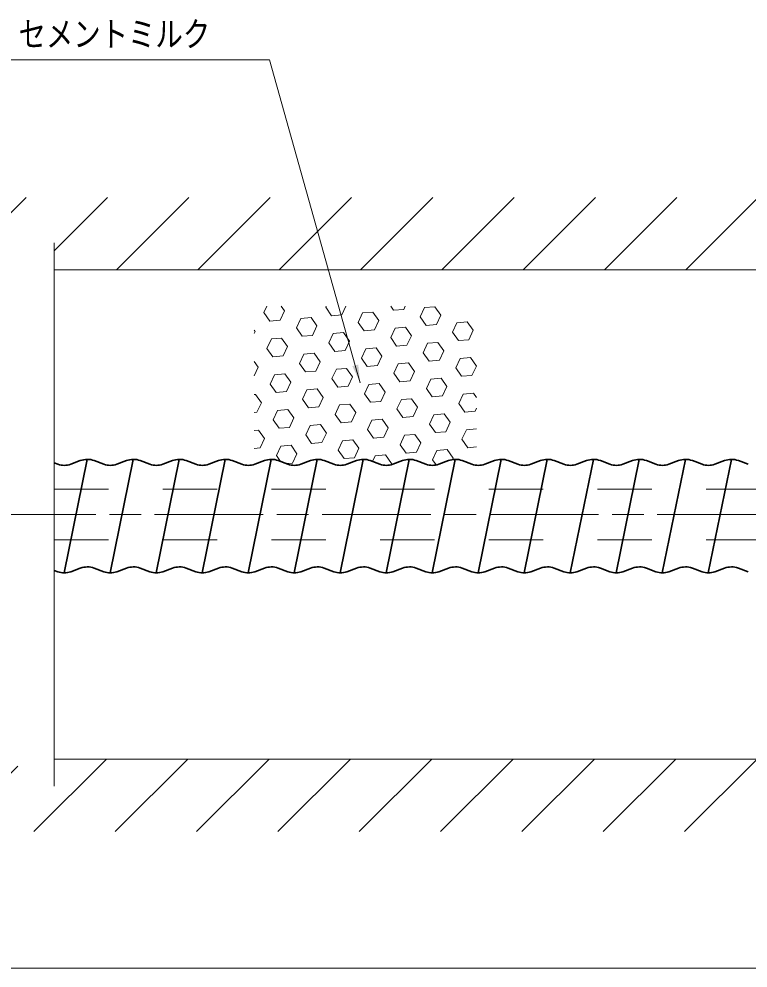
# Model space of a CAD drawing. Units: millimetres at full size, sheet at 1:2.5; details may follow other scales. Extents: x 2099 to 3779, y 1055 to 2257.
# Drawn here: x 3180.6 to 3381.9, y 1750.8 to 2012.8 of the extents above; entities that cross this region are included whole.
import ezdxf
from ezdxf.enums import TextEntityAlignment as Align

# ---------------------------------------------------------------- set-up
doc = ezdxf.new("R2010")
doc.units = ezdxf.units.MM
doc.header["$LTSCALE"] = 2.5
doc.linetypes.add('CHAIN', pattern=[18.5, 12, -1.5, 3.5, -1.5])
doc.linetypes.add('DASHED_SPACED', pattern=[12, 6, -6])
for name, color, linetype, lineweight in [('1外形線', 7, 'Continuous', 35), ('2細い実線', 3, 'Continuous', 20), ('3隠れ線', 2, 'DASHED_SPACED', 13), ('4中心線', 1, 'CHAIN', 15), ('6寸法線', 4, 'Continuous', 13)]:
    doc.layers.add(name, color=color, linetype=linetype, lineweight=lineweight)
doc.styles.add('ＭＳ Ｐゴシック', font='')
doc.styles.get('ＭＳ Ｐゴシック').set_extended_font_data('MS PGothic')

# ---------------------------------------------------------------- blocks, each defined once
blk = doc.blocks.new('filled_arrow')
at = {"color": 0, "linetype": 'Continuous', "lineweight": -2}
blk.add_solid([(7.5, 1.25), (0, 0), (7.5, -1.25)], dxfattribs=at)

msp = doc.modelspace()

# ---------------------------------------------------------------- hatches: boundary and pattern name
at = {"layer": '2細い実線', "lineweight": 13}
h = msp.add_hatch(dxfattribs=at)
h.set_pattern_fill('USER', color=256, style=0, pattern_type=2)
h.set_pattern_definition([(45, (2633.764, 1998.384), (-11.22532, 11.22532), [])])
h.paths.add_polyline_path([(2505.957, 1943.508), (2505.957, 1963.508), (3640.046, 1963.508), (3640.046, 1943.508), (3190.306, 1943.508), (3190.306, 1951.008), (3180.306, 1951.008), (3180.306, 1943.508)])
h = msp.add_hatch(dxfattribs=at)
h.set_pattern_fill('USER', color=256, style=0, pattern_type=2)
h.set_pattern_definition([(45, (2633.764, 1978.384), (-11.22532, 11.22532), [])])
h.paths.add_polyline_path([(2506.128, 1788.509), (2506.063, 1808.508), (3180.306, 1808.508), (3180.306, 1801.008), (3190.306, 1801.008), (3190.306, 1808.508), (3640.046, 1808.508), (3640.046, 1788.509)])

# ---------------------------------------------------------------- linework, layer by layer
at = {"layer": '1外形線'}
for p, q in [((3190.306, 1890.281), (3191.367, 1889.864)), ((3199.474, 1891.222), (3193.113, 1859.882)), ((3194.904, 1889.864), (3197.568, 1890.903)), ((3201.405, 1890.911), (3204.067, 1889.864)), ((3212.163, 1891.222), (3205.813, 1859.882)), ((3207.604, 1889.864), (3210.268, 1890.903)), ((3214.105, 1890.911), (3216.767, 1889.864)), ((3224.863, 1891.222), (3218.513, 1859.882)), ((3220.304, 1889.864), (3222.968, 1890.903)), ((3226.805, 1890.911), (3229.467, 1889.864)), ((3237.574, 1891.222), (3231.213, 1859.882)), ((3233.004, 1889.864), (3235.668, 1890.903)), ((3239.505, 1890.911), (3242.167, 1889.864)), ((3250.263, 1891.222), (3243.913, 1859.882)), ((3245.704, 1889.864), (3248.368, 1890.903)), ((3252.205, 1890.911), (3254.867, 1889.864)), ((3262.974, 1891.222), (3256.613, 1859.882)), ((3258.404, 1889.864), (3261.068, 1890.903)), ((3264.905, 1890.911), (3267.567, 1889.864)), ((3275.663, 1891.222), (3269.313, 1859.882)), ((3271.104, 1889.864), (3273.768, 1890.903)), ((3277.605, 1890.911), (3280.267, 1889.864)), ((3288.374, 1891.222), (3282.013, 1859.882)), ((3283.804, 1889.864), (3286.468, 1890.903)), ((3290.305, 1890.911), (3292.967, 1889.864)), ((3301.063, 1891.222), (3294.713, 1859.882)), ((3296.504, 1889.864), (3299.168, 1890.903)), ((3303.005, 1890.911), (3305.667, 1889.864)), ((3313.774, 1891.222), (3307.413, 1859.882)), ((3309.204, 1889.864), (3311.868, 1890.903)), ((3315.705, 1890.911), (3318.367, 1889.864)), ((3326.463, 1891.222), (3320.113, 1859.882)), ((3321.904, 1889.864), (3324.568, 1890.903)), ((3328.405, 1890.911), (3331.067, 1889.864)), ((3339.174, 1891.222), (3332.813, 1859.882)), ((3334.604, 1889.864), (3337.268, 1890.903)), ((3341.105, 1890.911), (3343.767, 1889.864)), ((3351.863, 1891.222), (3345.513, 1859.882)), ((3347.304, 1889.864), (3349.968, 1890.903)), ((3353.805, 1890.911), (3356.467, 1889.864)), ((3364.574, 1891.222), (3358.213, 1859.882)), ((3360.004, 1889.864), (3362.668, 1890.903)), ((3366.505, 1890.911), (3369.167, 1889.864)), ((3377.263, 1891.222), (3370.913, 1859.882)), ((3372.704, 1889.864), (3375.368, 1890.903)), ((3379.205, 1890.911), (3381.867, 1889.864)), ((3190.306, 1860.591), (3191.367, 1860.174)), ((3194.904, 1860.174), (3197.568, 1861.213)), ((3201.405, 1861.221), (3204.067, 1860.174)), ((3207.604, 1860.174), (3210.268, 1861.213)), ((3214.105, 1861.221), (3216.767, 1860.174)), ((3220.304, 1860.174), (3222.968, 1861.213)), ((3226.805, 1861.221), (3229.467, 1860.174)), ((3233.004, 1860.174), (3235.668, 1861.213)), ((3239.505, 1861.221), (3242.167, 1860.174)), ((3245.704, 1860.174), (3248.368, 1861.213)), ((3252.205, 1861.221), (3254.867, 1860.174)), ((3258.404, 1860.174), (3261.068, 1861.213)), ((3264.905, 1861.221), (3267.567, 1860.174)), ((3271.104, 1860.174), (3273.768, 1861.213)), ((3277.605, 1861.221), (3280.267, 1860.174)), ((3283.804, 1860.174), (3286.468, 1861.213)), ((3290.305, 1861.221), (3292.967, 1860.174)), ((3296.504, 1860.174), (3299.168, 1861.213)), ((3303.005, 1861.221), (3305.667, 1860.174)), ((3309.204, 1860.174), (3311.868, 1861.213)), ((3315.705, 1861.221), (3318.367, 1860.174)), ((3321.904, 1860.174), (3324.568, 1861.213)), ((3328.405, 1861.221), (3331.067, 1860.174)), ((3334.604, 1860.174), (3337.268, 1861.213)), ((3341.105, 1861.221), (3343.767, 1860.174)), ((3347.304, 1860.174), (3349.968, 1861.213)), ((3353.805, 1861.221), (3356.467, 1860.174)), ((3360.004, 1860.174), (3362.668, 1861.213)), ((3366.505, 1861.221), (3369.167, 1860.174)), ((3372.704, 1860.174), (3375.368, 1861.213)), ((3379.205, 1861.221), (3381.867, 1860.174))]:
    msp.add_line(p, q, dxfattribs=at)
for centre, radius, start, end in [((3193.136, 1895.072), 5.5, 251.24295, 288.75705), ((3199.497, 1885.222), 6, 71.46161, 108.75705), ((3205.836, 1895.072), 5.5, 251.24295, 288.75705), ((3212.197, 1885.222), 6, 71.46161, 108.75705), ((3218.536, 1895.072), 5.5, 251.24295, 288.75705), ((3224.897, 1885.222), 6, 71.46161, 108.75705), ((3231.236, 1895.072), 5.5, 251.24295, 288.75705), ((3237.597, 1885.222), 6, 71.46161, 108.75705), ((3243.936, 1895.072), 5.5, 251.24295, 288.75705), ((3250.297, 1885.222), 6, 71.46161, 108.75705), ((3256.636, 1895.072), 5.5, 251.24295, 288.75705), ((3262.997, 1885.222), 6, 71.46161, 108.75705), ((3269.336, 1895.072), 5.5, 251.24295, 288.75705), ((3275.697, 1885.222), 6, 71.46161, 108.75705), ((3282.036, 1895.072), 5.5, 251.24295, 288.75705), ((3288.397, 1885.222), 6, 71.46161, 108.75705), ((3294.736, 1895.072), 5.5, 251.24295, 288.75705), ((3301.097, 1885.222), 6, 71.46161, 108.75705), ((3307.436, 1895.072), 5.5, 251.24295, 288.75705), ((3313.797, 1885.222), 6, 71.46161, 108.75705), ((3320.136, 1895.072), 5.5, 251.24295, 288.75705), ((3326.497, 1885.222), 6, 71.46161, 108.75705), ((3332.836, 1895.072), 5.5, 251.24295, 288.75705), ((3339.197, 1885.222), 6, 71.46161, 108.75705), ((3345.536, 1895.072), 5.5, 251.24295, 288.75705), ((3351.897, 1885.222), 6, 71.46161, 108.75705), ((3358.236, 1895.072), 5.5, 251.24295, 288.75705), ((3364.597, 1885.222), 6, 71.46161, 108.75705), ((3370.936, 1895.072), 5.5, 251.24295, 288.75705), ((3377.297, 1885.222), 6, 71.46161, 108.75705), ((3193.136, 1865.382), 5.5, 251.24295, 288.75705), ((3199.497, 1855.532), 6, 71.46161, 108.75705), ((3205.836, 1865.382), 5.5, 251.24295, 288.75705), ((3212.197, 1855.532), 6, 71.46161, 108.75705), ((3218.536, 1865.382), 5.5, 251.24295, 288.75705), ((3224.897, 1855.532), 6, 71.46161, 108.75705), ((3231.236, 1865.382), 5.5, 251.24295, 288.75705), ((3237.597, 1855.532), 6, 71.46161, 108.75705), ((3243.936, 1865.382), 5.5, 251.24295, 288.75705), ((3250.297, 1855.532), 6, 71.46161, 108.75705), ((3256.636, 1865.382), 5.5, 251.24295, 288.75705), ((3262.997, 1855.532), 6, 71.46161, 108.75705), ((3269.336, 1865.382), 5.5, 251.24295, 288.75705), ((3275.697, 1855.532), 6, 71.46161, 108.75705), ((3282.036, 1865.382), 5.5, 251.24295, 288.75705), ((3288.397, 1855.532), 6, 71.46161, 108.75705), ((3294.736, 1865.382), 5.5, 251.24295, 288.75705), ((3301.097, 1855.532), 6, 71.46161, 108.75705), ((3307.436, 1865.382), 5.5, 251.24295, 288.75705), ((3313.797, 1855.532), 6, 71.46161, 108.75705), ((3320.136, 1865.382), 5.5, 251.24295, 288.75705), ((3326.497, 1855.532), 6, 71.46161, 108.75705), ((3332.836, 1865.382), 5.5, 251.24295, 288.75705), ((3339.197, 1855.532), 6, 71.46161, 108.75705), ((3345.536, 1865.382), 5.5, 251.24295, 288.75705), ((3351.897, 1855.532), 6, 71.46161, 108.75705), ((3358.236, 1865.382), 5.5, 251.24295, 288.75705), ((3364.597, 1855.532), 6, 71.46161, 108.75705), ((3370.936, 1865.382), 5.5, 251.24295, 288.75705), ((3377.297, 1855.532), 6, 71.46161, 108.75705)]:
    msp.add_arc(centre, radius, start, end, dxfattribs=at)
at = {"layer": '2細い実線'}
for p, q in [((3190.306, 1801.008), (3190.306, 1951.008)), ((3640.046, 1943.508), (3190.306, 1943.508)), ((3248.222, 1931.735), (3249.049, 1933.508)), ((3249.861, 1929.395), (3248.222, 1931.735)), ((3252.708, 1929.644), (3253.916, 1932.234)), ((3253.916, 1932.234), (3253.023, 1933.508)), ((3265.302, 1933.23), (3265.432, 1933.508)), ((3266.941, 1930.889), (3265.302, 1933.23)), ((3266.941, 1930.889), (3269.788, 1931.138)), ((3269.788, 1931.138), (3270.893, 1933.508)), ((3274.273, 1929.046), (3275.481, 1931.636)), ((3275.481, 1931.636), (3278.328, 1931.885)), ((3279.967, 1929.544), (3278.328, 1931.885)), ((3284.021, 1932.383), (3283.233, 1933.508)), ((3284.021, 1932.383), (3286.867, 1932.632)), ((3286.867, 1932.632), (3287.276, 1933.508)), ((3291.353, 1930.541), (3292.561, 1933.13)), ((3292.561, 1933.13), (3295.407, 1933.379)), ((3297.046, 1931.039), (3295.407, 1933.379)), ((3295.839, 1928.449), (3297.046, 1931.039)), ((3249.861, 1929.395), (3252.708, 1929.644)), ((3257.194, 1927.552), (3258.401, 1930.142)), ((3258.401, 1930.142), (3261.248, 1930.391)), ((3262.887, 1928.05), (3261.248, 1930.391)), ((3275.912, 1926.706), (3274.273, 1929.046)), ((3278.759, 1926.955), (3279.967, 1929.544)), ((3292.992, 1928.2), (3291.353, 1930.541)), ((3292.992, 1928.2), (3295.839, 1928.449)), ((3300.324, 1926.357), (3301.532, 1928.947)), ((3301.532, 1928.947), (3304.379, 1929.196)), ((3306.018, 1926.855), (3304.379, 1929.196)), ((3245.807, 1926.556), (3245.554, 1926.918)), ((3245.554, 1926.012), (3245.807, 1926.556)), ((3258.832, 1925.211), (3257.194, 1927.552)), ((3261.679, 1925.46), (3262.887, 1928.05)), ((3266.165, 1923.369), (3267.372, 1925.958)), ((3267.372, 1925.958), (3270.219, 1926.208)), ((3271.858, 1923.867), (3270.219, 1926.208)), ((3275.912, 1926.706), (3278.759, 1926.955)), ((3283.245, 1924.863), (3284.452, 1927.453)), ((3284.452, 1927.453), (3287.299, 1927.702)), ((3288.938, 1925.361), (3287.299, 1927.702)), ((3301.963, 1924.017), (3300.324, 1926.357)), ((3304.81, 1924.266), (3306.018, 1926.855)), ((3249.085, 1921.874), (3250.293, 1924.464)), ((3250.293, 1924.464), (3253.139, 1924.713)), ((3254.778, 1922.373), (3253.139, 1924.713)), ((3258.832, 1925.211), (3261.679, 1925.46)), ((3267.804, 1921.028), (3266.165, 1923.369)), ((3270.65, 1921.277), (3271.858, 1923.867)), ((3284.883, 1922.522), (3283.245, 1924.863)), ((3287.73, 1922.771), (3288.938, 1925.361)), ((3292.216, 1920.68), (3293.423, 1923.269)), ((3293.423, 1923.269), (3296.27, 1923.518)), ((3297.909, 1921.178), (3296.27, 1923.518)), ((3301.963, 1924.017), (3304.81, 1924.266)), ((3250.724, 1919.534), (3249.085, 1921.874)), ((3253.571, 1919.783), (3254.778, 1922.373)), ((3259.264, 1920.281), (3262.11, 1920.53)), ((3263.749, 1918.189), (3262.11, 1920.53)), ((3267.804, 1921.028), (3270.65, 1921.277)), ((3275.136, 1919.185), (3276.344, 1921.775)), ((3276.344, 1921.775), (3279.19, 1922.024)), ((3280.829, 1919.683), (3279.19, 1922.024)), ((3284.883, 1922.522), (3287.73, 1922.771)), ((3293.855, 1918.339), (3292.216, 1920.68)), ((3296.701, 1918.588), (3297.909, 1921.178)), ((3246.67, 1916.695), (3245.554, 1918.289)), ((3250.724, 1919.534), (3253.571, 1919.783)), ((3258.056, 1917.691), (3259.264, 1920.281)), ((3262.542, 1915.599), (3263.749, 1918.189)), ((3276.775, 1916.845), (3275.136, 1919.185)), ((3279.622, 1917.094), (3280.829, 1919.683)), ((3285.315, 1917.592), (3288.161, 1917.841)), ((3289.8, 1915.5), (3288.161, 1917.841)), ((3293.855, 1918.339), (3296.701, 1918.588)), ((3301.187, 1916.496), (3302.395, 1919.086)), ((3302.395, 1919.086), (3305.241, 1919.335)), ((3306.88, 1916.994), (3305.241, 1919.335)), ((3245.554, 1914.301), (3246.67, 1916.695)), ((3259.695, 1915.35), (3258.056, 1917.691)), ((3259.695, 1915.35), (3262.542, 1915.599)), ((3267.027, 1913.508), (3268.235, 1916.097)), ((3268.235, 1916.097), (3271.082, 1916.347)), ((3272.721, 1914.006), (3271.082, 1916.347)), ((3276.775, 1916.845), (3279.622, 1917.094)), ((3284.107, 1915.002), (3285.315, 1917.592)), ((3288.593, 1912.91), (3289.8, 1915.5)), ((3302.826, 1914.156), (3301.187, 1916.496)), ((3305.673, 1914.405), (3306.88, 1916.994)), ((3249.948, 1912.013), (3251.155, 1914.603)), ((3251.155, 1914.603), (3254.002, 1914.852)), ((3255.641, 1912.512), (3254.002, 1914.852)), ((3268.666, 1911.167), (3267.027, 1913.508)), ((3271.513, 1911.416), (3272.721, 1914.006)), ((3285.746, 1912.661), (3284.107, 1915.002)), ((3285.746, 1912.661), (3288.593, 1912.91)), ((3293.078, 1910.819), (3294.286, 1913.408)), ((3294.286, 1913.408), (3297.133, 1913.657)), ((3298.772, 1911.317), (3297.133, 1913.657)), ((3302.826, 1914.156), (3305.673, 1914.405)), ((3251.587, 1909.673), (3249.948, 1912.013)), ((3254.433, 1909.922), (3255.641, 1912.512)), ((3258.919, 1907.83), (3260.127, 1910.42)), ((3260.127, 1910.42), (3262.973, 1910.669)), ((3264.612, 1908.328), (3262.973, 1910.669)), ((3268.666, 1911.167), (3271.513, 1911.416)), ((3275.999, 1909.324), (3277.206, 1911.914)), ((3277.206, 1911.914), (3280.053, 1912.163)), ((3281.692, 1909.822), (3280.053, 1912.163)), ((3294.717, 1908.478), (3293.078, 1910.819)), ((3297.564, 1908.727), (3298.772, 1911.317)), ((3245.554, 1909.145), (3245.893, 1909.175)), ((3247.532, 1906.834), (3245.893, 1909.175)), ((3251.587, 1909.673), (3254.433, 1909.922)), ((3260.558, 1905.489), (3258.919, 1907.83)), ((3263.405, 1905.738), (3264.612, 1908.328)), ((3277.638, 1906.984), (3275.999, 1909.324)), ((3280.484, 1907.233), (3281.692, 1909.822)), ((3284.97, 1905.141), (3286.178, 1907.731)), ((3286.178, 1907.731), (3289.024, 1907.98)), ((3290.663, 1905.639), (3289.024, 1907.98)), ((3294.717, 1908.478), (3297.564, 1908.727)), ((3302.05, 1906.635), (3303.257, 1909.225)), ((3303.257, 1909.225), (3306.104, 1909.474)), ((3306.929, 1908.296), (3306.104, 1909.474)), ((3246.325, 1904.244), (3247.532, 1906.834)), ((3250.81, 1902.152), (3252.018, 1904.742)), ((3252.018, 1904.742), (3254.865, 1904.991)), ((3256.504, 1902.651), (3254.865, 1904.991)), ((3260.558, 1905.489), (3263.405, 1905.738)), ((3267.89, 1903.647), (3269.098, 1906.236)), ((3269.098, 1906.236), (3271.944, 1906.486)), ((3273.583, 1904.145), (3271.944, 1906.486)), ((3277.638, 1906.984), (3280.484, 1907.233)), ((3286.609, 1902.8), (3284.97, 1905.141)), ((3289.456, 1903.049), (3290.663, 1905.639)), ((3303.689, 1904.295), (3302.05, 1906.635)), ((3306.535, 1904.544), (3306.929, 1905.388)), ((3245.554, 1904.177), (3246.325, 1904.244)), ((3252.449, 1899.812), (3250.81, 1902.152)), ((3255.296, 1900.061), (3256.504, 1902.651)), ((3269.529, 1901.306), (3267.89, 1903.647)), ((3272.376, 1901.555), (3273.583, 1904.145)), ((3278.069, 1902.053), (3280.916, 1902.302)), ((3282.555, 1899.961), (3280.916, 1902.302)), ((3286.609, 1902.8), (3289.456, 1903.049)), ((3293.941, 1900.958), (3295.149, 1903.547)), ((3295.149, 1903.547), (3297.995, 1903.796)), ((3299.634, 1901.456), (3297.995, 1903.796)), ((3303.689, 1904.295), (3306.535, 1904.544)), ((3252.449, 1899.812), (3255.296, 1900.061)), ((3259.782, 1897.969), (3260.989, 1900.559)), ((3260.989, 1900.559), (3263.836, 1900.808)), ((3265.475, 1898.467), (3263.836, 1900.808)), ((3269.529, 1901.306), (3272.376, 1901.555)), ((3276.861, 1899.463), (3278.069, 1902.053)), ((3278.5, 1897.123), (3276.861, 1899.463)), ((3281.347, 1897.372), (3282.555, 1899.961)), ((3295.58, 1898.617), (3293.941, 1900.958)), ((3298.427, 1898.866), (3299.634, 1901.456)), ((3304.12, 1899.364), (3306.929, 1899.61)), ((3245.554, 1899.208), (3246.756, 1899.314)), ((3248.395, 1896.973), (3246.756, 1899.314)), ((3247.188, 1894.383), (3248.395, 1896.973)), ((3261.421, 1895.628), (3259.782, 1897.969)), ((3264.267, 1895.877), (3265.475, 1898.467)), ((3278.5, 1897.123), (3281.347, 1897.372)), ((3285.833, 1895.28), (3287.04, 1897.87)), ((3287.04, 1897.87), (3289.887, 1898.119)), ((3291.526, 1895.778), (3289.887, 1898.119)), ((3295.58, 1898.617), (3298.427, 1898.866)), ((3302.912, 1896.774), (3304.12, 1899.364)), ((3245.554, 1894.24), (3247.188, 1894.383)), ((3251.673, 1892.291), (3252.881, 1894.881)), ((3252.881, 1894.881), (3255.727, 1895.13)), ((3257.366, 1892.79), (3255.727, 1895.13)), ((3261.421, 1895.628), (3264.267, 1895.877)), ((3268.753, 1893.786), (3269.961, 1896.375)), ((3269.961, 1896.375), (3272.807, 1896.625)), ((3274.446, 1894.284), (3272.807, 1896.625)), ((3273.239, 1891.694), (3274.446, 1894.284)), ((3287.472, 1892.939), (3285.833, 1895.28)), ((3290.318, 1893.188), (3291.526, 1895.778)), ((3304.551, 1894.434), (3302.912, 1896.774)), ((3304.551, 1894.434), (3306.929, 1894.642)), ((3252.805, 1890.675), (3251.673, 1892.291)), ((3256.159, 1890.2), (3257.366, 1892.79)), ((3270.392, 1891.445), (3268.753, 1893.786)), ((3270.392, 1891.445), (3273.239, 1891.694)), ((3278.221, 1890.668), (3278.932, 1892.192)), ((3278.932, 1892.192), (3281.778, 1892.441)), ((3283.417, 1890.1), (3281.778, 1892.441)), ((3287.472, 1892.939), (3290.318, 1893.188)), ((3294.804, 1891.097), (3296.012, 1893.686)), ((3296.012, 1893.686), (3298.858, 1893.935)), ((3300.497, 1891.595), (3298.858, 1893.935)), ((3300.298, 1891.169), (3300.497, 1891.595)), ((3254.404, 1890.046), (3256.159, 1890.2)), ((3283.232, 1889.704), (3283.417, 1890.1)), ((3295.799, 1889.676), (3294.804, 1891.097)), ((3306.565, 1889.641), (3306.929, 1889.673)), ((3640.046, 1808.508), (3190.306, 1808.508))]:
    msp.add_line(p, q, dxfattribs=at)
at = {"layer": '3隠れ線'}
for p, q in [((3190.306, 1883.008), (3517.839, 1883.008)), ((3190.306, 1869.008), (3517.839, 1869.008))]:
    msp.add_line(p, q, dxfattribs=at)
at = {"layer": '4中心線'}
msp.add_line((2339.326, 1876.008), (3650.376, 1876.008), dxfattribs=at)
at = {"layer": '6寸法線'}
msp.add_line((2339.326, 1750.807), (3607.839, 1750.807), dxfattribs=at)
msp.add_lwpolyline([(3274.826, 1912.359), (3273.474, 1917.173), (3249.757, 2001.561), (3164.12, 2001.561)], dxfattribs=at)

# ---------------------------------------------------------------- block references
at = {"layer": '6寸法線', "xscale": 0.667, "yscale": 0.667, "rotation": 105.7}
msp.add_blockref('filled_arrow', (3274.826, 1912.359), dxfattribs=at)

# ---------------------------------------------------------------- texts
at = {"layer": '6寸法線', "style": 'ＭＳ Ｐゴシック', "width": 0.8}
msp.add_text('セメントミルク', height=6.928, dxfattribs=at).set_placement((3233.428, 2008.638), align=Align.MIDDLE_RIGHT)

doc.saveas('drawing.dxf')
